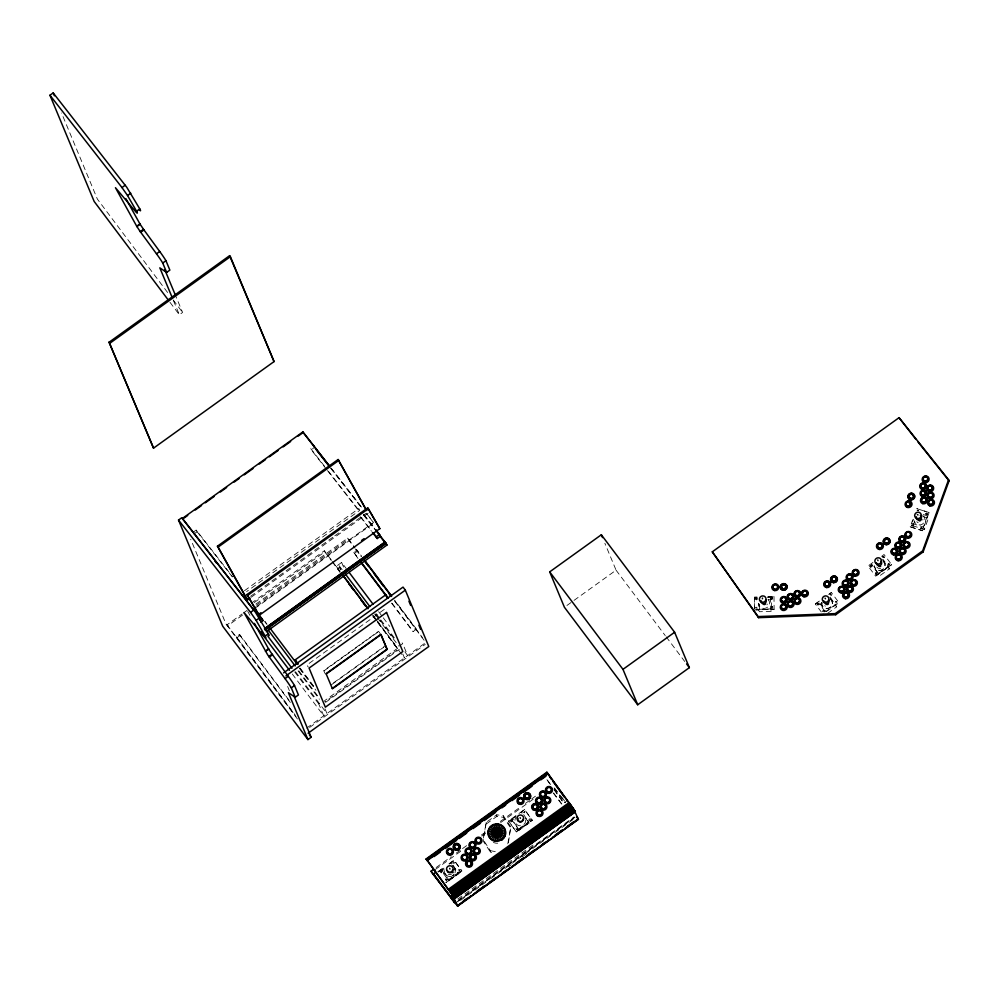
<?xml version="1.0" encoding="UTF-8"?>
<svg xmlns="http://www.w3.org/2000/svg" width="999" height="999" viewBox="0 0 999 999"><rect width="100%" height="100%" fill="white"/><g stroke="black" fill="none" stroke-linecap="round" stroke-linejoin="round"><path stroke-width="0.75" stroke-dasharray="5 3.75" d="M755.719 599.25L755.694 598.488M755.731 608.241L756.006 607.217M771.515 597.564L771.328 598.901L771.216 598.151M771.29 607.692L771.303 607.03M757.18 598.763L757.167 599.2M756.718 608.94L757.242 607.867M772.577 599.038L772.439 597.652L771.29 598.051M771.315 607.38L772.664 606.905M445.492 879.157L445.604 879.882M458.216 870.117L459.153 869.642M510.689 820.466L510.964 822.052L512.087 821.415M515.984 828.421L516.733 829.719M507.792 843.868L510.789 826.822L503.384 815.796L496.753 814.784L486.238 822.327L483.066 839.535L490.359 850.661L490.509 852.222L494.355 852.971M508.454 842.594L510.789 826.822M818.805 604.545L817.781 605.044L817.194 603.821M822.664 611.4L822.926 610.701M835.364 602.397L835.476 601.76M882.529 556.942L883.278 556.218L884.165 556.967M888.024 563.936L888.161 564.697M888.036 564.285L889.01 563.573M486.238 822.327L483.229 841.096L490.509 852.222M911.887 525.949L911.637 525.149M441.595 872.152L441.108 872.851M454.27 863.323L454.195 862.636M459.877 870.691L459.727 871.091M517.607 829.27L517.544 828.583M524.75 812.587L524.675 811.9M530.369 819.954L530.219 820.354M913.473 525.599L913.173 526.148M922.352 528.371L920.953 528.808M927.309 514.572L926.71 513.111M818.855 604.657L818.343 603.433M830.619 594.205L831.58 595.154L830.631 595.904M871.565 566.458L871.253 567.007M875.474 572.964L876.91 573.276L876.036 574.225M889.36 564.997C891.008 564.035 887.387 565.446 888.798 565.234M757.117 599.088L756.393 599.762M929.095 512.524L916.77 508.666L929.095 512.524L922.539 530.719L910.214 526.873L912.699 519.805M923.163 514.547L927.409 515.884L928.421 518.294L924.362 529.395L913.011 525.849L912.012 523.439L913.536 519.268M913.011 525.849L915.047 520.292M924.362 529.395L923.363 526.985L927.409 515.884M755.731 598.601L756.668 598.114M755.793 607.704L756.493 607.18M440.035 871.365L441.108 872.801M445.504 879.22L446.203 878.645L447.065 879.382M510.427 820.903L511.575 820.529M817.244 603.933L818.393 603.546M822.701 611.176L823.85 610.789M869.917 565.946L871.053 565.559M882.616 556.843L883.553 556.368M447.028 880.194L447.053 879.32M913.386 525.699L912.312 526.086M927.509 514.123L926.635 514.585M911.687 525.262L913.049 524.95M925.873 513.374L926.061 514.497M925.811 513.698L926.535 513.199M921.915 527.709L920.616 527.709L920.803 528.821M824.163 611.975L823.963 610.826M836.975 602.684L836.088 603.146M884.177 557.454L882.829 557.517M884.115 557.754L884.115 556.843M876.91 573.763L876.248 574.238M771.465 606.942L772.289 606.655M440.047 871.428L441.083 871.265M530.344 819.742L529.408 818.818L528.796 820.042M817.357 603.733L818.181 603.458M459.727 871.028L458.753 871.203M517.507 829.407L516.72 829.669M818.705 604.732L817.569 604.795M871.365 566.733L870.591 567.007M917.045 510.739L918.481 510.726M911.8 525.062L912.836 524.9M169.992 302.31L179.358 314.76L182.592 312.437L176.074 296.803M192.957 532.355L196.191 530.032L232.38 576.423M193.893 534.078L197.115 531.755L196.191 530.032M326.473 469.318L311.238 449.787L313.386 448.239M244.443 590.721L358.853 508.553L359.79 510.289L246.653 591.558M250.562 596.316L333.541 536.713M334.79 535.814L366.221 513.236L373.838 523.026L257.105 606.868M251.261 597.202L368.181 513.224M251.286 603.246L324.35 550.774L331.768 560.639M254.258 602.547L324.8 551.873L324.35 550.774M242.532 615.097L227.447 625.923L226.998 624.825L242.083 613.985M243.331 613.086L247.103 610.377M255.906 604.058L347.677 538.136L355.144 548.064M256.368 605.157L348.139 539.248L347.677 538.136M256.793 606.293L373.526 522.452L365.884 512.662M239.56 634.427L240.01 635.526L236.788 637.849L236.326 636.738L239.56 634.427L290.871 702.672M357.979 558.441L353.783 552.372L357.018 550.062L361.675 556.268M340.085 572.514L336.263 566.308L341.646 562.449L346.278 568.606M354.245 553.483L357.48 551.161L357.018 550.062M337.312 568.818L339.46 567.27L342.245 570.966M384.265 609.415L306.793 665.059L308.316 667.095M323.963 670.878L378.721 631.555M333.691 682.779L384.702 646.128M331.381 684.802L383.641 647.265M415.784 628.234L416.246 629.333L413.024 631.655L412.562 630.544L415.784 628.234L395.267 600.936M292.27 674L323.738 715.846L318.781 703.958L320.941 702.409M399.488 645.991L402.722 643.681L400.874 641.208M325.562 702.359L399.288 649.4M306.618 728.146L424.787 643.269M309.59 727.447L425.249 644.38M566.945 605.469L616.071 570.179L604.87 543.281M486.401 823.888L496.915 816.345L503.546 817.357L510.951 828.383M436.138 867.544L451.223 856.705M456.256 853.096L461.288 849.475M462.537 848.576L467.569 844.967M481.393 835.039L485.164 832.329M500.262 821.49L520.367 807.042M525.399 803.433L530.432 799.812M531.68 798.913L535.452 796.203M435.314 869.505L462.974 849.649M481.83 836.101L485.601 833.391M500.686 822.552L533.379 799.075M438.062 871.702L444.218 867.282M449.15 863.735L454.07 860.201L461.8 870.816L445.829 882.629L461.838 871.128L445.791 882.254M438.074 871.765L444.23 867.332M449.15 863.798L454.083 860.264L461.838 871.128M438.099 872.077L444.255 867.656M449.188 864.11L454.108 860.576M516.308 831.892L508.553 820.966L524.562 809.465L532.317 820.404L516.308 831.892L508.591 821.34L515.971 816.033M520.904 812.499L524.562 809.465L532.317 820.404M453.159 865.271L458.616 873.775L448.788 880.843L441.683 871.116L441.558 869.892L444.006 868.131M515.721 816.52L511.875 819.255L519.268 830.107L529.108 823.051L523.651 814.535M441.683 871.116L444.13 869.355M519.268 830.107L512.162 820.391L515.846 817.744M815.346 603.983L820.266 600.449L815.346 603.983L821.278 611.937M828.895 594.255L831.355 592.482L838.973 602.672L822.914 614.06M872.939 562.449L868.006 565.996L875.624 576.148L891.632 564.647L875.624 576.148M881.605 556.381L884.015 554.495L891.632 564.647M828.933 594.368L831.405 592.607M830.444 597.477L836.675 606.843L826.847 613.898L819.879 604.632L822.327 602.859M518.981 828.97L528.808 821.915L526.148 818.268M448.788 880.843L448.663 879.607L458.491 872.552M519.143 828.883L528.983 821.827M516.283 831.58L532.28 820.029M888.323 566.408L889.372 568.881L879.545 575.936L878.496 573.463L888.323 566.408L883.104 559.477M835.676 604.432L825.848 611.488L818.868 602.222L819.879 604.632M554.195 789.922L563.848 803.121L567.082 800.798M457.829 898.975L534.527 843.893M458.304 900.074L573.963 816.995M457.979 901.061L574.887 817.082M456.293 902.497L575.724 816.72M460.539 900.361L489.448 879.595M490.709 878.683L517.107 859.727M518.369 858.815L553.558 833.541M554.82 832.629L576.198 817.282M508.741 866.558L511.251 864.747M522.564 856.618L527.597 853.009M830.181 594.355L831.093 594.455M875.636 572.802L876.672 572.927M835.688 601.71L836.35 601.598M524.487 812.861L523.114 812.199M530.057 820.454L529.233 820.479M771.553 599.1L772.364 599.063M772.427 608.166L771.453 608.066M771.727 597.452L772.664 597.877M446.453 880.419L447.14 879.52M453.121 862.062L454.195 862.699M754.432 608.466L754.37 597.227L757.392 597.115M767.969 596.728L774.05 596.615L768.006 596.84M754.37 597.227L757.442 597.227M767.357 597.365L770.366 597.252L771.378 599.662L771.428 611.313L759.377 611.75L758.378 609.34L758.353 603.521M768.368 599.775L771.378 599.662M758.378 609.34L770.429 608.903L771.428 611.313M754.432 609.877L774.113 609.265L755.993 609.939M926.897 514.722L926.21 514.473M756.443 599.875L755.669 599.138M772.065 608.428L771.34 607.892M756.393 597.964L757.142 598.551M888.735 563.424L889.697 564.373M870.579 565.309L871.215 565.709M836.076 601.448L836.725 601.848M926.485 513.074L927.359 513.486M921.228 527.41L922.327 528.159M921.428 529.045L920.591 528.558M490.359 850.661L495.479 851.66M917.831 510.352L918.568 510.764M922.739 516.52L928.421 518.294M912.012 523.439L923.363 526.985M910.164 526.748L922.539 530.719M870.641 567.12L869.954 566.458M876.086 574.338L875.299 573.476L875.886 574.263M453.384 863.773L452.634 862.924M446.241 880.456L445.492 879.62M823.601 610.576L824.25 611.301M524.063 811.263L524.687 811.962M516.92 827.946L517.544 828.646M459.14 869.58L459.852 870.479M870.441 567.045L869.829 566.046M772.452 606.63L772.801 607.317M836.513 601.573L836.825 602.035M441.496 871.727L441.57 871.927M331.531 468.631L362.063 507.779M330.681 467.719L362.375 508.354M330.657 468.219L362.088 508.503M364.323 515.034L374.775 528.396M363.374 514.348L374.762 528.921M363.536 515.084L374.775 529.47M324.6 466.371L310.314 448.064L311.238 449.787M328.409 471.253L360.789 512.762M327.435 470.541L358.853 510.814M361.101 517.357L371.541 530.719M360.152 516.658L371.541 531.243M197.115 531.755L232.355 576.923M882.417 559.64L889.372 568.881M878.496 573.463L871.54 564.223L879.545 575.936M829.707 597.564L836.675 606.843M616.071 570.179L665.234 635.576M666.171 636.813L684.715 661.488M561.45 796.815L565.983 802.846M554.557 788.136L565.571 802.784M554.07 787.974L565.109 802.647M553.696 793.106L561.85 803.958M553.246 793.006L562.312 805.057M167.607 292.52L97.378 199.113L61.538 113.012M173.227 299.987L182.592 312.437M356.081 549.3L361.201 556.131M394.33 600.174L422.315 637.399M348.139 539.248L354.67 547.927M355.607 549.163L361.201 556.618M394.78 601.286L425.574 642.232M353.783 552.372L358.454 558.578M392.033 603.246L412.562 630.544M391.558 603.121L413.024 631.655M378.658 611.675L382.367 616.595M383.291 617.832L389.76 626.448M376.211 613.723L379.907 618.643M380.831 619.88L394.717 638.336M404.895 651.872L407.667 655.569L402.722 643.681M342.12 569.692L338.424 564.772L340.622 570.054M375.437 613.998L379.133 618.918M380.057 620.154L395.791 641.071M374.625 614.048L376.473 616.508M377.397 617.732L398.688 646.041M336.263 566.308L339.972 571.241M373.276 615.546L376.985 620.466M377.909 621.69L398.376 650.049M332.692 561.875L340.11 571.74M373.514 616.158L375.362 618.631M376.298 619.867L397.627 648.239L324.563 700.724L325.025 701.822L398.089 649.35L375.824 619.73M324.8 551.873L331.293 560.514M332.23 561.75L339.648 571.615M373.039 616.033L374.9 618.506M372.477 615.584L404.445 657.879L402.784 653.92M380.244 633.578L378.534 631.306L323.788 670.629L324.9 673.326M264.947 621.328L267.045 624.225M300.112 668.094L314.91 687.787M264.723 621.628L266.583 624.1M299.975 668.518L314.822 688.249M299.3 668.144L315.959 690.297M298.876 670.878L319.243 697.951M298.077 670.916L319.355 699.225M295.504 671.69L326.96 713.536L324.762 708.241M294.73 671.965L318.781 703.958M240.01 635.526L291.321 703.771M236.326 636.738L295.105 714.909M226.998 624.825L296.029 716.645M297.427 718.993L225.961 623.938L190.709 539.273M550.624 784.565L546.241 778.571L549.812 783.928M554.133 789.36L563.848 803.121M525.549 818.193L529.108 823.051M452.397 865.271L458.616 873.775M441.558 869.892L448.663 879.607M247.727 611.376L249.962 615.384M871.165 565.596L871.54 566.258M818.506 603.583L818.83 604.133M511.725 820.629L512.062 821.253M817.157 604.045L817.457 604.62M926.435 514.51L925.798 514.135M341.646 562.449L343.843 567.732M173.439 300.549L179.358 314.76M287.637 686.463L289.385 690.696M521.865 812.1L521.99 813.323M512.037 819.168L512.162 820.391M503.384 815.796L503.546 817.357M496.753 814.784L496.915 816.345M451.386 862.836L451.511 864.06M774 596.503L774.113 609.265M770.366 597.252L770.429 608.903M759.34 604.47L759.377 611.75M754.42 597.34L754.47 608.578M767.319 604.07A3.372 3.222 -22.6 0 1 766.932 604.832M768.006 599.45A5.42 5.17 -22.6 0 1 766.245 607.991A5.42 5.17 -22.6 0 1 758.803 603.408M922.876 519.218A3.372 3.222 -22.6 0 1 922.851 520.067M918.193 522.702A3.372 3.222 -22.6 0 1 916.845 521.69M922.676 515.447A5.42 5.17 -22.6 0 1 922.477 524.1A5.42 5.17 -22.6 0 1 914.285 520.879M825.424 606.156A3.372 3.222 -22.6 0 1 824.724 605.681M830.544 599.275A5.42 5.17 -22.6 0 1 828.92 608.204A5.42 5.17 -22.6 0 1 821.777 602.647M830.494 599.163A5.42 5.17 -22.6 0 1 828.87 608.091A5.42 5.17 -22.6 0 1 821.727 602.534M880.631 568.319A3.372 3.209 -23 0 1 876.835 567.032M883.203 561.276A5.42 5.157 -23 0 1 882.217 569.892A5.42 5.157 -23 0 1 874.387 566.008M883.153 561.163A5.42 5.157 -23 0 1 882.167 569.78A5.42 5.157 -23 0 1 874.337 565.884M497.727 843.181A8.504 8.417 -5.8 0 1 493.406 842.407M525.711 819.954A5.42 5.37 -5.8 0 1 518.731 825.624A5.42 5.37 -5.8 0 1 516.133 817.082M451.61 874.05A3.372 3.334 -5.8 0 1 448.239 874.162M454.245 868.156A5.42 5.37 -5.8 0 1 454.77 873.488A5.42 5.37 -5.8 0 0 454.245 868.094M454.021 874.674A5.42 5.37 -5.8 0 1 444.493 870.404A5.42 5.37 -5.8 0 0 454.008 874.625"/><path stroke-width="1.5" d="M488.349 833.378C487.1 822.614 504.77 821.153 505.294 831.967C506.555 842.731 488.873 844.192 488.349 833.378A13.586 1.923 -4.7 0 1 505.294 831.967M495.304 840.958L498.351 824.387M917.357 514.647L918.019 514.947M925.798 486.988L925.948 486.313M926.523 501.261L926.685 500.574M932.804 489.173L932.954 488.486M933.59 503.508L933.74 502.822M762.349 598.801L762.537 598.101M712.287 551.835L758.104 616.583L835.264 613.611L922.651 550.849L948.588 479.757L899.05 417.682L712.287 551.835L758.566 617.682L835.726 614.722L923.101 551.96L949.05 480.869L948.588 479.757M457.692 906.081L452.51 895.104L427.385 860.539L548.076 773.863L573.701 809.19L578.384 819.392L457.692 906.081L431.543 872.214L431.118 871.153L433.628 869.342M520.092 817.681L520.442 818.318M825.099 598.151L825.436 598.776M168.119 299.812L94.156 201.436L49.95 95.242L53.184 92.919L126.723 187.225L139.798 208.916A13.462 0.962 54.3 0 1 139.398 209.927M49.95 95.242L121.965 187.55L125.2 185.227M125.837 198.564L140.11 224.238L136.913 226.611L115.447 187.7L136.164 212.25A13.462 0.962 54.3 0 0 136.576 211.239L127.547 195.529L130.782 193.219M136.576 211.239L139.798 208.916M139.922 223.913L136.701 226.236L139.885 231.106L140.722 232.268L143.956 229.945L159.715 251.486A11.588 0.824 54.3 0 1 165.959 260.714L169.867 270.117L166.646 272.427L159.828 267.844L172.253 297.702M143.469 229.295L140.247 231.606L156.493 253.808A11.588 0.824 54.3 0 1 162.725 263.024L166.646 272.427M156.493 253.808L159.715 251.486M162.725 263.024L165.959 260.714M109.091 342.232L229.62 255.669L230.382 256.681L274.051 361.588L153.534 448.151L109.091 342.232L153.534 448.151M109.865 343.244L230.382 256.681M294.006 696.041L311.164 737.262L307.929 739.585L222.727 626.261L178.521 520.054L181.756 517.744L255.294 612.05L268.381 633.741A13.462 0.962 54.3 0 1 268.294 635.077M182.705 519.043L182.392 518.469L302.884 431.918L329.62 466.183M183.966 518.144L187.725 515.434M195.255 510.027L201.536 505.519M205.294 502.822L214.086 496.503M220.354 491.995L226.636 487.487M234.166 482.08L239.186 478.471M244.206 474.862L252.997 468.556M259.265 464.048L265.547 459.54M269.305 456.843L278.097 450.524M283.117 446.915L290.647 441.508M298.177 436.101L303.197 432.492L302.884 431.918M250.012 598.114L247.49 599.912L246.79 599.025L217.432 546.203L338.112 459.515L366.683 510.514M247.49 599.912L218.132 547.09L338.823 460.402M247.003 594.567L367.694 507.879L368.369 508.728L379.832 528.671L259.141 615.359L247.003 594.567L259.141 615.359M247.677 595.416L368.369 508.728M255.844 607.767L253.334 609.577L255.532 607.205M178.521 520.054L250.549 612.375L253.771 610.052M258.466 614.51L260.976 612.699M361.551 540.471L364.061 538.661M307.929 739.585L288.399 692.669L295.217 697.252L298.439 694.929L294.53 685.526A11.588 0.824 54.3 0 0 288.286 676.311L272.527 654.77L269.305 657.092L267.645 654.77L244.018 612.524L264.747 637.075A13.462 0.962 54.3 0 0 265.147 636.051L256.119 620.354L259.353 618.031M259.902 620.379L262.063 618.843L254.458 609.115M379.52 534.477L380.469 536.213L377.235 538.536L376.286 536.788L379.52 534.477L375.724 529.607M260.851 622.127L262.999 620.579L262.063 618.843M384.99 542.007L264.385 628.833L385.065 542.157L375.711 530.144M264.985 629.557L386.014 543.306L386.95 545.054L266.271 631.73M265.06 629.707L385.664 542.882M265.322 629.994L386.014 543.306M265.147 636.051L268.381 633.741M268.506 648.738L265.447 651.385L268.706 649.113L254.408 623.388M272.527 654.77L272.103 654.195L268.818 656.43L285.065 678.633A11.588 0.824 54.3 0 1 291.296 687.849L295.217 697.252M295.142 659.902L297.902 664.048L295.142 659.902L385.664 594.88L387.949 597.926M283.604 672.876L403.034 587.1L405.332 590.147L428.796 646.515L308.104 733.204M285.901 675.923L405.332 590.147M285.065 678.633L288.286 676.311M291.296 687.849L294.53 685.526M326.261 673.925L381.006 634.602L387.175 649.425L332.43 688.748L326.074 673.676L380.819 634.353L387 649.175L332.242 688.498M549.687 571.878L601.336 534.777L674.625 632.255L689.36 667.657L637.712 704.757L564.423 607.28L549.687 571.878L622.976 669.355L637.712 704.757M622.976 669.355L674.625 632.255M546.865 772.215L569.567 803.72L569.093 802.584L448.401 889.272L448.876 890.396L426.173 858.89L546.865 772.215L548.401 774.45L548.076 773.863M426.236 859.452L547.202 772.664M427.385 860.539L427.709 861.138L426.998 860.226L547.689 773.538M434.003 856.618L440.284 852.097M445.317 848.488L456.63 840.359M459.14 838.561L466.683 833.141M472.977 828.621L480.519 823.213M484.29 820.504L495.604 812.374M501.885 807.854L505.656 805.144M511.938 800.636L519.492 795.216M523.264 792.507L532.055 786.188M540.859 779.869L545.891 776.248M433.978 874.962L433.516 873.863L435.676 872.314M449.026 890.109L569.705 803.433M449.637 890.958L570.317 804.282M450.237 891.82L570.928 805.132M450.836 892.656L571.528 805.981M451.411 893.493L572.102 806.817M451.973 894.317L572.664 807.629M452.51 895.104L573.189 808.428M453.346 896.315L451.198 897.864L450.736 896.752L452.884 895.216M453.009 895.878L573.701 809.19M453.484 896.602L574.163 809.914M453.908 897.277L574.6 810.601M454.308 897.914L574.987 811.225M448.414 889.272L454.645 898.501L575.337 811.812L573.076 808.803M454.645 898.501L575.337 811.812L569.093 802.597M463.274 901.086L467.045 898.376M477.097 891.158L484.64 885.738M489.672 882.129L495.966 877.609M502.247 873.101L506.018 870.391M516.071 863.161L523.613 857.741M528.646 854.133L534.927 849.612M542.469 844.205L544.992 842.394M555.044 835.176L562.587 829.757M567.619 826.136L573.901 821.628M458.504 904.932L471.066 895.903M473.588 894.093L510.039 867.906M512.562 866.108L523.876 857.979M526.386 856.168L549.013 839.922M552.784 837.212L562.849 829.982M565.359 828.183L576.673 820.054M457.442 905.993L578.409 819.18L576.698 816.907M877.746 559.977L878.009 560.639M449.687 868.368L449.95 869.055M797.414 596.565L798.126 596.44M804.869 596.216L805.581 596.091M790.571 599.562L791.283 599.437M783.765 602.534L784.477 602.422M916.021 439.485L899.05 417.682M917.969 441.92L949.05 480.869M379.832 528.671L367.694 507.879M217.432 546.203L218.132 547.09M121.965 187.55L127.547 195.529M250.549 612.375L256.119 620.354M303.197 432.492L329.732 466.496M316.371 449.912L328.758 465.771M385.065 542.157L385.751 543.019M378.521 534.265L386.95 545.054M373.439 533.141L376.286 536.788M372.49 532.455L377.235 538.536M254.458 609.64L256.356 612.075M259.203 615.721L262.999 620.579M182.392 518.469L253.022 609.003M214.847 560.926L216.746 563.374M686.575 663.948L689.36 667.657M274.051 361.588L229.62 255.669M576.898 817.182L578.409 819.18M364.473 559.989L391.533 595.966M364.935 561.088L391.521 596.453M364.935 561.575L368.668 566.545M374.263 573.988L383.591 586.388M389.185 593.843L391.059 596.316M361.251 562.3L388.299 598.289M361.713 563.411L385.964 595.666M387.649 598.026L385.664 594.88M349.051 572.29L373.114 604.295M344.892 573.389L369.88 606.605M342.744 574.924L367.732 608.154M342.894 575.449L367.944 608.753M348.926 583.953L353.559 590.122M360.989 599.999L365.622 606.168M269.83 627.921L297.327 664.41M268.344 630.257L295.18 665.946M267.894 636.276L291.958 668.269M289.498 670.317L262.662 634.627L261.563 631.98M433.516 873.863L450.736 896.752M457.717 905.856L453.446 900.186L454.533 902.784L431.118 871.153M309.29 734.777L311.164 737.262M143.956 229.945L140.11 224.238M551.286 779.208L549.462 776.248M553.034 781.605L564.447 797.202M426.173 858.89L426.998 860.226M272.103 654.195L268.681 649.063M338.112 459.515L365.971 509.627M313.536 445.754L314.473 447.465M922.651 550.849L923.101 551.96M835.264 613.611L835.726 614.722M758.104 616.583L758.566 617.682M601.336 534.777L602.522 537.612M408.903 601.186L410.664 605.419M418.881 625.149L420.641 629.382M452.397 895.491L455.457 902.871M164.835 269.792L175.487 295.379M53.184 92.919L54.371 95.792M493.968 824.749L499.687 840.596M497.514 841.058L496.141 824.287M765.559 603.821A1.411 1.349 -22.6 0 1 763.348 604.17M765.846 599.924A2.61 2.485 -22.6 0 1 763.96 603.721A2.61 2.485 -22.6 0 1 761.101 600.699M803.071 591.733A2.373 2.26 -22.6 0 1 806.955 592.419A2.373 2.26 -22.6 0 1 804.545 595.554A2.373 2.26 -22.6 0 1 802.697 592.22M909.44 503.621A2.373 2.26 -22.6 0 1 910.589 503.971M909.477 503.234A2.772 2.647 -22.6 0 1 911.35 504.095M930.693 493.007A2.373 2.26 -22.6 0 1 932.641 496.153A2.373 2.26 -22.6 0 1 928.845 496.953A2.373 2.26 -22.6 0 1 929.495 493.256M921.066 519.592A1.411 1.349 -22.6 0 1 919.205 520.816M920.341 515.459A2.61 2.485 -22.6 0 1 921.128 518.718A2.61 2.485 -22.6 0 1 917.794 519.867A2.61 2.485 -22.6 0 1 916.445 516.795M922.089 483.891A2.373 2.26 -22.6 0 1 925.449 485.826A2.373 2.26 -22.6 0 1 922.114 488.012A2.373 2.26 -22.6 0 1 921.565 484.228M924.799 491.146A2.373 2.26 -22.6 0 1 924.649 494.992A2.373 2.26 -22.6 0 1 921.115 493.356A2.373 2.26 -22.6 0 1 924.25 490.896M924.462 492.732A2.373 2.26 -22.6 0 1 925.611 493.081M924.487 492.332A2.772 2.647 -22.6 0 1 926.36 493.206M826.248 581.843A2.373 2.26 -22.6 0 1 829.407 584.065A2.373 2.26 -22.6 0 1 825.898 585.963A2.373 2.26 -22.6 0 1 825.698 582.142M849.038 586.825A2.373 2.26 -22.6 0 1 852.209 589.035A2.373 2.26 -22.6 0 1 848.7 590.933A2.373 2.26 -22.6 0 1 848.501 587.112M854.157 570.729A2.373 2.26 -22.6 0 1 857.829 572.052A2.373 2.26 -22.6 0 1 854.919 574.75A2.373 2.26 -22.6 0 1 853.708 571.141M846.902 593.031A2.373 2.26 -22.6 0 1 847.452 596.815A2.373 2.26 -22.6 0 1 843.656 595.816A2.373 2.26 -22.6 0 1 846.315 592.882M828.508 603.721A1.411 1.349 -22.6 0 1 826.086 604.02M828.583 599.725A2.61 2.485 -22.6 0 1 827.047 603.658A2.61 2.485 -22.6 0 1 823.925 600.911M845.316 580.906A2.373 2.26 -22.6 0 1 847.751 583.853A2.373 2.26 -22.6 0 1 843.893 584.827A2.373 2.26 -22.6 0 1 844.717 581.056M880.693 566.271A1.411 1.336 -23 0 1 878.995 566.258M880.743 561.213A2.61 2.473 -23 0 1 879.994 565.496A2.61 2.473 -23 0 1 876.548 562.849M899.587 555.057A2.373 2.26 -22.6 0 1 900.736 558.041A2.373 2.26 -22.6 0 1 897.614 559.265A2.373 2.26 -22.6 0 1 896.465 556.281M896.79 555.769A2.373 2.26 -22.6 0 1 897.776 555.057M898.376 554.907A2.373 2.26 -22.6 0 1 899 554.907M898.001 542.932A2.373 2.26 -22.6 0 1 900.436 545.879A2.373 2.26 -22.6 0 1 896.565 546.865A2.373 2.26 -22.6 0 1 897.402 543.081M491.995 825.761A13.586 0.937 55.5 0 1 501.66 839.585M493.181 840.284A13.586 0.999 -65 0 1 500.462 825.062M491.321 839.098A13.586 1.386 -50 0 1 502.335 826.248M489.835 837.474A13.586 1.686 -35 0 1 503.821 827.871M488.823 835.514A13.586 1.873 -19.8 0 1 504.832 829.832M488.461 831.18A13.586 1.848 10.4 0 1 505.182 834.165M489.148 829.083A13.586 1.648 25.5 0 1 504.507 836.263M490.347 827.234A13.586 1.336 40.6 0 1 503.309 838.111M534.265 804.632A2.373 2.348 -3.8 0 1 537.474 806.992A2.373 2.348 -3.8 0 1 533.966 808.878A2.373 2.348 -3.8 0 1 533.728 804.919M523.039 819.13A2.61 2.572 -5.8 0 1 520.042 821.952A2.61 2.572 -5.8 0 1 518.069 818.356M453.109 871.977A3.372 3.334 -5.8 0 1 452.797 872.789M452.559 869.867A2.61 2.572 -5.8 0 1 450.237 872.701A2.61 2.572 -5.8 0 1 447.377 870.404M386.551 612.462L309.078 668.106L325.349 707.192L402.822 651.548L386.551 612.462M501.885 839.922L495.229 841.345A8.904 8.816 -5.8 0 1 488.773 828.908A8.904 8.816 -5.8 0 1 502.597 825.936A8.904 8.816 -5.8 0 1 501.885 839.922M761.862 602.235A3.334 3.184 -22.6 0 0 765.908 598.151A3.334 3.184 -22.6 0 0 760.351 596.927A3.334 3.184 -22.6 0 0 761.862 602.235M774.625 589.235A2.373 2.26 -22.6 0 0 777.484 586.338A2.373 2.26 -22.6 0 0 773.551 585.464A2.373 2.26 -22.6 0 0 774.625 589.235M774.525 589.61A2.772 2.647 -22.6 0 0 777.871 586.226A2.772 2.647 -22.6 0 0 773.263 585.202A2.772 2.647 -22.6 0 0 774.525 589.61M774.45 590.546A3.496 3.334 -22.6 0 0 778.683 586.288A3.496 3.334 -22.6 0 0 772.864 585.002A3.496 3.334 -22.6 0 0 774.45 590.546M783.041 601.823A2.373 2.26 -22.6 0 0 785.901 598.938A2.373 2.26 -22.6 0 0 781.967 598.064A2.373 2.26 -22.6 0 0 783.041 601.823M782.941 601.598A2.373 2.26 -22.6 0 0 785.813 598.713A2.373 2.26 -22.6 0 0 781.867 597.839A2.373 2.26 -22.6 0 0 782.941 601.598M782.941 602.197A2.772 2.647 -22.6 0 0 786.288 598.813A2.772 2.647 -22.6 0 0 781.68 597.789A2.772 2.647 -22.6 0 0 782.941 602.197M782.866 603.146A3.496 3.334 -22.6 0 0 787.1 598.876A3.496 3.334 -22.6 0 0 781.28 597.589A3.496 3.334 -22.6 0 0 782.866 603.146M804.058 595.279A2.373 2.26 -22.6 0 0 806.917 592.395A2.373 2.26 -22.6 0 0 802.984 591.508A2.373 2.26 -22.6 0 0 804.058 595.279M804.045 595.879A2.772 2.647 -22.6 0 0 807.404 592.494A2.772 2.647 -22.6 0 0 802.784 591.47A2.772 2.647 -22.6 0 0 804.045 595.879M803.97 596.815A3.496 3.334 -22.6 0 0 808.203 592.557A3.496 3.334 -22.6 0 0 802.384 591.271A3.496 3.334 -22.6 0 0 803.97 596.815M783.041 609.09A2.373 2.26 -22.6 0 0 785.901 606.193A2.373 2.26 -22.6 0 0 781.967 605.319A2.373 2.26 -22.6 0 0 783.041 609.09M782.941 608.866A2.373 2.26 -22.6 0 0 785.813 605.981A2.373 2.26 -22.6 0 0 781.867 605.107A2.373 2.26 -22.6 0 0 782.941 608.866M782.929 609.465A2.772 2.647 -22.6 0 0 786.288 606.081A2.772 2.647 -22.6 0 0 781.68 605.057A2.772 2.647 -22.6 0 0 782.929 609.465M782.866 610.414A3.496 3.334 -22.6 0 0 787.087 606.143A3.496 3.334 -22.6 0 0 781.28 604.857A3.496 3.334 -22.6 0 0 782.866 610.414M783.029 589.023A2.373 2.26 -22.6 0 0 785.901 586.138A2.373 2.26 -22.6 0 0 781.942 585.214A2.373 2.26 -22.6 0 0 783.016 588.973A2.373 2.26 -22.6 0 0 785.876 586.088A2.373 2.26 -22.6 0 0 781.955 585.264A2.373 2.26 -22.6 0 0 783.029 589.023M782.929 589.747A2.997 2.86 -22.6 0 0 786.563 586.088A2.997 2.86 -22.6 0 0 781.58 584.989A2.997 2.86 -22.6 0 0 782.929 589.747M783.079 588.873A2.21 2.11 -22.6 0 0 785.751 586.176A2.21 2.11 -22.6 0 0 782.08 585.364A2.21 2.11 -22.6 0 0 783.079 588.873M782.866 589.997A3.259 3.109 -22.6 0 0 786.812 586.013A3.259 3.109 -22.6 0 0 781.393 584.815A3.259 3.109 -22.6 0 0 782.866 589.997M782.804 590.209A3.496 3.334 -22.6 0 0 787.037 585.951A3.496 3.334 -22.6 0 0 781.23 584.665A3.496 3.334 -22.6 0 0 782.804 590.209M796.69 595.854A2.373 2.26 -22.6 0 0 799.562 592.956A2.373 2.26 -22.6 0 0 795.616 592.082A2.373 2.26 -22.6 0 0 796.69 595.854M796.603 595.629A2.373 2.26 -22.6 0 0 799.475 592.744A2.373 2.26 -22.6 0 0 795.529 591.87A2.373 2.26 -22.6 0 0 796.603 595.629M796.59 596.228A2.772 2.647 -22.6 0 0 799.949 592.844A2.772 2.647 -22.6 0 0 795.341 591.82A2.772 2.647 -22.6 0 0 796.59 596.228M796.515 597.177A3.496 3.334 -22.6 0 0 800.748 592.907A3.496 3.334 -22.6 0 0 794.942 591.62A3.496 3.334 -22.6 0 0 796.515 597.177M789.872 606.081A2.373 2.26 -22.6 0 0 792.744 603.184A2.373 2.26 -22.6 0 0 788.798 602.31A2.373 2.26 -22.6 0 0 789.872 606.081M789.784 605.856A2.373 2.26 -22.6 0 0 792.644 602.971A2.373 2.26 -22.6 0 0 788.711 602.097A2.373 2.26 -22.6 0 0 789.784 605.856M789.772 606.455A2.772 2.647 -22.6 0 0 793.131 603.071A2.772 2.647 -22.6 0 0 788.511 602.047A2.772 2.647 -22.6 0 0 789.772 606.455M789.697 607.404A3.496 3.334 -22.6 0 0 793.93 603.134A3.496 3.334 -22.6 0 0 788.124 601.848A3.496 3.334 -22.6 0 0 789.697 607.404M789.859 598.851A2.373 2.26 -22.6 0 0 792.719 595.953A2.373 2.26 -22.6 0 0 788.785 595.079A2.373 2.26 -22.6 0 0 789.859 598.851M789.759 598.626A2.373 2.26 -22.6 0 0 792.632 595.729A2.373 2.26 -22.6 0 0 788.686 594.855A2.373 2.26 -22.6 0 0 789.759 598.626M789.747 599.225A2.772 2.647 -22.6 0 0 793.106 595.841A2.772 2.647 -22.6 0 0 788.498 594.817A2.772 2.647 -22.6 0 0 789.747 599.225M789.685 600.162A3.496 3.334 -22.6 0 0 793.905 595.904A3.496 3.334 -22.6 0 0 788.099 594.617A3.496 3.334 -22.6 0 0 789.685 600.162M796.727 603.034A2.373 2.26 -22.6 0 0 799.6 600.149A2.373 2.26 -22.6 0 0 795.666 599.263A2.373 2.26 -22.6 0 0 796.727 603.034M796.64 602.809A2.373 2.26 -22.6 0 0 799.512 599.924A2.373 2.26 -22.6 0 0 795.566 599.05A2.373 2.26 -22.6 0 0 796.64 602.809M796.628 603.408A2.772 2.647 -22.6 0 0 799.987 600.024A2.772 2.647 -22.6 0 0 795.379 599A2.772 2.647 -22.6 0 0 796.628 603.408M796.565 604.358A3.496 3.334 -22.6 0 0 800.786 600.087A3.496 3.334 -22.6 0 0 794.979 598.801A3.496 3.334 -22.6 0 0 796.565 604.358M907.517 506.493A2.772 2.647 -22.6 0 0 911.15 503.384A2.772 2.647 -22.6 0 0 906.655 501.985A2.772 2.647 -22.6 0 0 907.517 506.493M907.392 507.417A3.496 3.334 -22.6 0 0 911.962 503.508A3.496 3.334 -22.6 0 0 906.305 501.735A3.496 3.334 -22.6 0 0 907.392 507.417M907.654 506.118A2.373 2.26 -22.6 0 0 910.751 503.471A2.373 2.26 -22.6 0 0 906.917 502.272A2.373 2.26 -22.6 0 0 907.654 506.118M907.554 505.894A2.373 2.26 -22.6 0 0 910.663 503.246A2.373 2.26 -22.6 0 0 906.83 502.047A2.373 2.26 -22.6 0 0 907.554 505.894M929.619 497.227A2.373 2.26 -22.6 0 0 932.729 494.567A2.373 2.26 -22.6 0 0 928.883 493.369A2.373 2.26 -22.6 0 0 929.619 497.227M929.582 497.814A2.772 2.647 -22.6 0 0 933.216 494.717A2.772 2.647 -22.6 0 0 928.72 493.306A2.772 2.647 -22.6 0 0 929.582 497.814M929.445 498.738A3.496 3.334 -22.6 0 0 934.028 494.83A3.496 3.334 -22.6 0 0 928.371 493.056A3.496 3.334 -22.6 0 0 929.445 498.738M916.87 518.469A3.334 3.184 -22.6 0 0 921.24 514.735A3.334 3.184 -22.6 0 0 915.833 513.036A3.334 3.184 -22.6 0 0 916.87 518.469M922.214 487.862A2.373 2.26 -22.6 0 0 925.311 485.214A2.373 2.26 -22.6 0 0 921.478 484.003A2.373 2.26 -22.6 0 0 922.214 487.862M922.164 488.449A2.772 2.647 -22.6 0 0 925.798 485.352A2.772 2.647 -22.6 0 0 921.315 483.941A2.772 2.647 -22.6 0 0 922.164 488.449M922.04 489.373A3.496 3.334 -22.6 0 0 926.622 485.464A3.496 3.334 -22.6 0 0 920.953 483.703A3.496 3.334 -22.6 0 0 922.04 489.373M923.026 502.347A2.373 2.26 -22.6 0 0 926.135 499.7A2.373 2.26 -22.6 0 0 922.302 498.501A2.373 2.26 -22.6 0 0 923.026 502.347M922.939 502.122A2.373 2.26 -22.6 0 0 926.048 499.475A2.373 2.26 -22.6 0 0 922.202 498.276A2.373 2.26 -22.6 0 0 922.939 502.122M922.901 502.722A2.772 2.647 -22.6 0 0 926.535 499.612A2.772 2.647 -22.6 0 0 922.04 498.214A2.772 2.647 -22.6 0 0 922.901 502.722M922.764 503.646A3.496 3.334 -22.6 0 0 927.347 499.737A3.496 3.334 -22.6 0 0 921.69 497.964A3.496 3.334 -22.6 0 0 922.764 503.646M910.464 498.489A2.373 2.26 -22.6 0 0 913.573 495.841A2.373 2.26 -22.6 0 0 909.739 494.642A2.373 2.26 -22.6 0 0 910.464 498.489M910.339 499.25A2.997 2.86 -22.6 0 0 914.26 495.904A2.997 2.86 -22.6 0 0 909.402 494.38A2.997 2.86 -22.6 0 0 910.339 499.25M910.539 498.389A2.21 2.11 -22.6 0 0 913.436 495.929A2.21 2.11 -22.6 0 0 909.852 494.805A2.21 2.11 -22.6 0 0 910.539 498.389M910.251 499.488A3.259 3.109 -22.6 0 0 914.51 495.841A3.259 3.109 -22.6 0 0 909.24 494.193A3.259 3.109 -22.6 0 0 910.251 499.488M910.164 499.712A3.496 3.334 -22.6 0 0 914.747 495.791A3.496 3.334 -22.6 0 0 909.09 494.03A3.496 3.334 -22.6 0 0 910.164 499.712M924.737 481.193A2.373 2.26 -22.6 0 0 927.834 478.546A2.373 2.26 -22.6 0 0 924 477.335A2.373 2.26 -22.6 0 0 924.737 481.193M924.637 480.969A2.373 2.26 -22.6 0 0 927.746 478.321A2.373 2.26 -22.6 0 0 923.913 477.122A2.373 2.26 -22.6 0 0 924.637 480.969M924.599 481.568A2.772 2.647 -22.6 0 0 928.233 478.459A2.772 2.647 -22.6 0 0 923.738 477.047A2.772 2.647 -22.6 0 0 924.599 481.568M924.462 482.492A3.496 3.334 -22.6 0 0 929.045 478.583A3.496 3.334 -22.6 0 0 923.388 476.81A3.496 3.334 -22.6 0 0 924.462 482.492M922.577 495.005A2.373 2.26 -22.6 0 0 925.686 492.357A2.373 2.26 -22.6 0 0 921.84 491.158A2.373 2.26 -22.6 0 0 922.577 495.005M922.539 495.604A2.772 2.647 -22.6 0 0 926.173 492.495A2.772 2.647 -22.6 0 0 921.677 491.096A2.772 2.647 -22.6 0 0 922.539 495.604M922.402 496.528A3.496 3.334 -22.6 0 0 926.985 492.619A3.496 3.334 -22.6 0 0 921.328 490.846A3.496 3.334 -22.6 0 0 922.402 496.528M930.094 504.595A2.373 2.26 -22.6 0 0 933.203 501.948A2.373 2.26 -22.6 0 0 929.37 500.749A2.373 2.26 -22.6 0 0 930.094 504.595M930.007 504.37A2.373 2.26 -22.6 0 0 933.116 501.723A2.373 2.26 -22.6 0 0 929.27 500.524A2.373 2.26 -22.6 0 0 930.007 504.37M929.969 504.97A2.772 2.647 -22.6 0 0 933.603 501.86A2.772 2.647 -22.6 0 0 929.107 500.462A2.772 2.647 -22.6 0 0 929.969 504.97M929.832 505.894A3.496 3.334 -22.6 0 0 934.415 501.985A3.496 3.334 -22.6 0 0 928.758 500.212A3.496 3.334 -22.6 0 0 929.832 505.894M929.307 490.259A2.373 2.26 -22.6 0 0 932.404 487.612A2.373 2.26 -22.6 0 0 928.571 486.413A2.373 2.26 -22.6 0 0 929.307 490.259M929.207 490.047A2.373 2.26 -22.6 0 0 932.317 487.387A2.373 2.26 -22.6 0 0 928.483 486.188A2.373 2.26 -22.6 0 0 929.207 490.047M929.17 490.634A2.772 2.647 -22.6 0 0 932.804 487.524A2.772 2.647 -22.6 0 0 928.308 486.126A2.772 2.647 -22.6 0 0 929.17 490.634M929.033 491.558A3.496 3.334 -22.6 0 0 933.615 487.649A3.496 3.334 -22.6 0 0 927.959 485.876A3.496 3.334 -22.6 0 0 929.033 491.558M826.598 587.549A3.496 3.334 -22.6 0 0 830.431 582.954A3.496 3.334 -22.6 0 0 824.5 582.167A3.496 3.334 -22.6 0 0 826.598 587.549M826.598 586.588A2.772 2.647 -22.6 0 0 829.645 582.941A2.772 2.647 -22.6 0 0 824.937 582.33A2.772 2.647 -22.6 0 0 826.598 586.588M826.573 585.988A2.373 2.26 -22.6 0 0 829.182 582.867A2.373 2.26 -22.6 0 0 825.162 582.342A2.373 2.26 -22.6 0 0 826.573 585.988M833.503 581.368A2.373 2.26 -22.6 0 0 836.101 578.246A2.373 2.26 -22.6 0 0 832.08 577.722A2.373 2.26 -22.6 0 0 833.503 581.368A2.21 2.11 -22.6 0 0 835.976 578.359A2.21 2.11 -22.6 0 0 832.229 577.872A2.21 2.11 -22.6 0 0 833.553 581.268M833.478 582.155A2.997 2.86 -22.6 0 0 836.762 578.209A2.997 2.86 -22.6 0 0 831.68 577.534A2.997 2.86 -22.6 0 0 833.478 582.155M833.428 582.405A3.259 3.109 -22.6 0 0 837 578.109A3.259 3.109 -22.6 0 0 831.48 577.385A3.259 3.109 -22.6 0 0 833.428 582.405M833.391 582.629A3.496 3.334 -22.6 0 0 837.224 578.021A3.496 3.334 -22.6 0 0 831.305 577.247A3.496 3.334 -22.6 0 0 833.391 582.629M849.375 590.958A2.373 2.26 -22.6 0 0 851.972 587.837A2.373 2.26 -22.6 0 0 847.951 587.312A2.373 2.26 -22.6 0 0 849.375 590.958M849.4 591.57A2.772 2.647 -22.6 0 0 852.447 587.912A2.772 2.647 -22.6 0 0 847.739 587.3A2.772 2.647 -22.6 0 0 849.4 591.57M849.387 592.519A3.496 3.334 -22.6 0 0 853.221 587.924A3.496 3.334 -22.6 0 0 847.302 587.137A3.496 3.334 -22.6 0 0 849.387 592.519M855.032 574.562A2.373 2.26 -22.6 0 0 857.629 571.453A2.373 2.26 -22.6 0 0 853.621 570.916A2.373 2.26 -22.6 0 0 855.032 574.562M855.057 575.174A2.772 2.647 -22.6 0 0 858.104 571.528A2.772 2.647 -22.6 0 0 853.396 570.904A2.772 2.647 -22.6 0 0 855.057 575.174M855.044 576.123A3.496 3.334 -22.6 0 0 858.878 571.528A3.496 3.334 -22.6 0 0 852.959 570.741A3.496 3.334 -22.6 0 0 855.044 576.123M853.396 584.927A2.373 2.26 -22.6 0 0 855.993 581.818A2.373 2.26 -22.6 0 0 851.985 581.281A2.373 2.26 -22.6 0 0 853.396 584.927M853.308 584.715A2.373 2.26 -22.6 0 0 855.906 581.593A2.373 2.26 -22.6 0 0 851.885 581.056A2.373 2.26 -22.6 0 0 853.308 584.715M853.333 585.314A2.772 2.647 -22.6 0 0 856.38 581.668A2.772 2.647 -22.6 0 0 851.672 581.043A2.772 2.647 -22.6 0 0 853.333 585.314M853.321 586.263A3.496 3.334 -22.6 0 0 857.154 581.668A3.496 3.334 -22.6 0 0 851.235 580.894A3.496 3.334 -22.6 0 0 853.321 586.263M849.088 579.22A2.373 2.26 -22.6 0 0 851.697 576.098A2.373 2.26 -22.6 0 0 847.676 575.574A2.373 2.26 -22.6 0 0 849.088 579.22M849 578.995A2.373 2.26 -22.6 0 0 851.598 575.874A2.373 2.26 -22.6 0 0 847.589 575.349A2.373 2.26 -22.6 0 0 849 578.995M849.025 579.595A2.772 2.647 -22.6 0 0 852.072 575.948A2.772 2.647 -22.6 0 0 847.364 575.337A2.772 2.647 -22.6 0 0 849.025 579.595M849.013 580.556A3.496 3.334 -22.6 0 0 852.846 575.961A3.496 3.334 -22.6 0 0 846.927 575.174A3.496 3.334 -22.6 0 0 849.013 580.556M841.208 591.583A2.373 2.26 -22.6 0 0 843.805 588.461A2.373 2.26 -22.6 0 0 839.797 587.936A2.373 2.26 -22.6 0 0 841.208 591.583M841.121 591.358A2.373 2.26 -22.6 0 0 843.718 588.249A2.373 2.26 -22.6 0 0 839.697 587.712A2.373 2.26 -22.6 0 0 841.121 591.358M841.146 591.97A2.772 2.647 -22.6 0 0 844.18 588.324A2.772 2.647 -22.6 0 0 839.485 587.699A2.772 2.647 -22.6 0 0 841.146 591.97M841.133 592.919A3.496 3.334 -22.6 0 0 844.967 588.324A3.496 3.334 -22.6 0 0 839.048 587.537A3.496 3.334 -22.6 0 0 841.133 592.919M845.441 597.165A2.373 2.26 -22.6 0 0 848.039 594.055A2.373 2.26 -22.6 0 0 844.018 593.518A2.373 2.26 -22.6 0 0 845.441 597.165M845.466 597.777A2.772 2.647 -22.6 0 0 848.501 594.13A2.772 2.647 -22.6 0 0 843.805 593.506A2.772 2.647 -22.6 0 0 845.466 597.777M845.454 598.726A3.496 3.334 -22.6 0 0 849.287 594.13A3.496 3.334 -22.6 0 0 843.368 593.344A3.496 3.334 -22.6 0 0 845.454 598.726M825.024 602.272A3.334 3.184 -22.6 0 0 828.695 597.877A3.334 3.184 -22.6 0 0 823.026 597.127A3.334 3.184 -22.6 0 0 825.024 602.272M845.054 585.189A2.373 2.26 -22.6 0 0 847.651 582.08A2.373 2.26 -22.6 0 0 843.631 581.543A2.373 2.26 -22.6 0 0 845.054 585.189M845.079 585.801A2.772 2.647 -22.6 0 0 848.126 582.155A2.772 2.647 -22.6 0 0 843.418 581.53A2.772 2.647 -22.6 0 0 845.079 585.801M845.067 586.75A3.496 3.334 -22.6 0 0 848.9 582.155A3.496 3.334 -22.6 0 0 842.981 581.368A3.496 3.334 -22.6 0 0 845.067 586.75M879.345 547.914A2.373 2.26 -22.6 0 0 881.942 544.805A2.373 2.26 -22.6 0 0 877.921 544.268A2.373 2.26 -22.6 0 0 879.345 547.914M879.432 548.139A2.373 2.26 -22.6 0 0 882.03 545.017A2.373 2.26 -22.6 0 0 878.009 544.492A2.373 2.26 -22.6 0 0 879.432 548.139M879.357 549.475A3.496 3.334 -22.6 0 0 883.191 544.88A3.496 3.334 -22.6 0 0 877.259 544.093A3.496 3.334 -22.6 0 0 879.357 549.475M879.37 548.526A2.772 2.647 -22.6 0 0 882.404 544.88A2.772 2.647 -22.6 0 0 877.709 544.255A2.772 2.647 -22.6 0 0 879.37 548.526M893.88 553.608A2.373 2.26 -22.6 0 0 896.49 550.499A2.373 2.26 -22.6 0 0 892.469 549.962A2.373 2.26 -22.6 0 0 893.88 553.608M893.793 553.396A2.373 2.26 -22.6 0 0 896.39 550.274A2.373 2.26 -22.6 0 0 892.382 549.737A2.373 2.26 -22.6 0 0 893.793 553.396M893.818 553.995A2.772 2.647 -22.6 0 0 896.865 550.349A2.772 2.647 -22.6 0 0 892.157 549.725A2.772 2.647 -22.6 0 0 893.818 553.995M893.805 554.944A3.496 3.334 -22.6 0 0 897.639 550.349A3.496 3.334 -22.6 0 0 891.72 549.575A3.496 3.334 -22.6 0 0 893.805 554.944M902.147 553.209A2.373 2.26 -22.6 0 0 904.744 550.087A2.373 2.26 -22.6 0 0 900.723 549.562A2.373 2.26 -22.6 0 0 902.147 553.209M902.047 552.984A2.373 2.26 -22.6 0 0 904.644 549.862A2.373 2.26 -22.6 0 0 900.636 549.338A2.373 2.26 -22.6 0 0 902.047 552.984M902.072 553.596A2.772 2.647 -22.6 0 0 905.119 549.937A2.772 2.647 -22.6 0 0 900.411 549.325A2.772 2.647 -22.6 0 0 902.072 553.596M902.06 554.545A3.496 3.334 -22.6 0 0 905.893 549.949A3.496 3.334 -22.6 0 0 899.974 549.163A3.496 3.334 -22.6 0 0 902.06 554.545M907.704 536.6A2.373 2.26 -22.6 0 0 910.314 533.478A2.373 2.26 -22.6 0 0 906.293 532.954A2.373 2.26 -22.6 0 0 907.704 536.6M907.729 537.2A2.772 2.647 -22.6 0 0 910.776 533.553A2.772 2.647 -22.6 0 0 906.081 532.929A2.772 2.647 -22.6 0 0 907.729 537.2M907.729 538.149A3.496 3.334 -22.6 0 0 911.563 533.553A3.496 3.334 -22.6 0 0 905.631 532.779A3.496 3.334 -22.6 0 0 907.729 538.149M906.081 546.952A2.373 2.26 -22.6 0 0 908.678 543.843A2.373 2.26 -22.6 0 0 904.657 543.306A2.373 2.26 -22.6 0 0 906.081 546.952M905.981 546.74A2.373 2.26 -22.6 0 0 908.578 543.618A2.373 2.26 -22.6 0 0 904.57 543.094A2.373 2.26 -22.6 0 0 905.981 546.74M906.006 547.34A2.772 2.647 -22.6 0 0 909.053 543.693A2.772 2.647 -22.6 0 0 904.345 543.069A2.772 2.647 -22.6 0 0 906.006 547.34M905.993 548.301A3.496 3.334 -22.6 0 0 909.839 543.693A3.496 3.334 -22.6 0 0 903.908 542.919A3.496 3.334 -22.6 0 0 905.993 548.301M901.772 541.246A2.373 2.26 -22.6 0 0 904.37 538.124A2.373 2.26 -22.6 0 0 900.349 537.599A2.373 2.26 -22.6 0 0 901.772 541.246M901.672 541.021A2.373 2.26 -22.6 0 0 904.282 537.912A2.373 2.26 -22.6 0 0 900.261 537.375A2.373 2.26 -22.6 0 0 901.672 541.021M901.697 541.633A2.772 2.647 -22.6 0 0 904.744 537.974A2.772 2.647 -22.6 0 0 900.049 537.362A2.772 2.647 -22.6 0 0 901.697 541.633M901.697 542.582A3.496 3.334 -22.6 0 0 905.531 537.986A3.496 3.334 -22.6 0 0 899.6 537.2A3.496 3.334 -22.6 0 0 901.697 542.582M877.597 564.148A3.334 3.172 -23 0 0 881.268 559.765A3.334 3.172 -23 0 0 875.611 559.028A3.334 3.172 -23 0 0 877.597 564.148M898.113 559.19A2.373 2.26 -22.6 0 0 900.711 556.081A2.373 2.26 -22.6 0 0 896.69 555.544A2.373 2.26 -22.6 0 0 898.113 559.19M898.138 559.802A2.772 2.647 -22.6 0 0 901.185 556.156A2.772 2.647 -22.6 0 0 896.478 555.531A2.772 2.647 -22.6 0 0 898.138 559.802M898.126 560.751A3.496 3.334 -22.6 0 0 901.96 556.156A3.496 3.334 -22.6 0 0 896.041 555.369A3.496 3.334 -22.6 0 0 898.126 560.751M897.726 547.215A2.373 2.26 -22.6 0 0 900.336 544.105A2.373 2.26 -22.6 0 0 896.315 543.568A2.373 2.26 -22.6 0 0 897.726 547.215M897.751 547.827A2.772 2.647 -22.6 0 0 900.798 544.18A2.772 2.647 -22.6 0 0 896.091 543.556A2.772 2.647 -22.6 0 0 897.751 547.827M897.751 548.776A3.496 3.334 -22.6 0 0 901.585 544.18A3.496 3.334 -22.6 0 0 895.653 543.406A3.496 3.334 -22.6 0 0 897.751 548.776M886.175 543.406A2.373 2.26 -22.6 0 0 888.785 540.284A2.373 2.26 -22.6 0 0 884.764 539.76A2.373 2.26 -22.6 0 0 886.175 543.406M886.15 544.18A2.997 2.86 -22.6 0 0 889.447 540.234A2.997 2.86 -22.6 0 0 884.365 539.572A2.997 2.86 -22.6 0 0 886.15 544.18M886.225 543.294A2.21 2.11 -22.6 0 0 888.648 540.397A2.21 2.11 -22.6 0 0 884.902 539.897A2.21 2.11 -22.6 0 0 886.225 543.294M886.113 544.43A3.259 3.109 -22.6 0 0 889.684 540.147A3.259 3.109 -22.6 0 0 884.165 539.423A3.259 3.109 -22.6 0 0 886.113 544.43M886.076 544.655A3.496 3.334 -22.6 0 0 889.909 540.059A3.496 3.334 -22.6 0 0 883.978 539.273A3.496 3.334 -22.6 0 0 886.076 544.655M519.005 802.559A2.373 2.348 -3.8 0 0 522.839 801.098A2.373 2.348 -3.8 0 0 519.655 798.538A2.373 2.348 -3.8 0 0 519.005 802.559A2.373 2.348 -3.8 0 0 522.839 801.21A2.373 2.348 -3.8 0 0 519.655 798.651A2.373 2.348 -3.8 0 0 519.005 802.659M518.306 803.658A3.496 3.459 -3.8 0 0 523.963 801.51A3.496 3.459 -3.8 0 0 519.268 797.739A3.496 3.459 -3.8 0 0 518.306 803.658M518.756 802.971A2.772 2.747 -3.8 0 0 523.239 801.273A2.772 2.747 -3.8 0 0 519.517 798.276A2.772 2.747 -3.8 0 0 518.756 802.971M533.616 808.541A2.373 2.348 -3.8 0 0 537.45 807.08A2.373 2.348 -3.8 0 0 534.265 804.52A2.373 2.348 -3.8 0 0 533.616 808.541M533.366 808.953A2.772 2.747 -3.8 0 0 537.849 807.254A2.772 2.747 -3.8 0 0 534.128 804.257A2.772 2.747 -3.8 0 0 533.366 808.953M532.917 809.64A3.496 3.459 -3.8 0 0 538.573 807.492A3.496 3.459 -3.8 0 0 533.878 803.72A3.496 3.459 -3.8 0 0 532.917 809.64M541.933 808.416A2.373 2.348 -3.8 0 0 545.754 806.967A2.373 2.348 -3.8 0 0 542.582 804.407A2.373 2.348 -3.8 0 0 541.92 808.316A2.373 2.348 -3.8 0 0 545.754 806.855A2.373 2.348 -3.8 0 0 542.569 804.295A2.373 2.348 -3.8 0 0 541.933 808.416M541.67 808.728A2.772 2.747 -3.8 0 0 546.153 807.03A2.772 2.747 -3.8 0 0 542.432 804.033A2.772 2.747 -3.8 0 0 541.67 808.728M541.221 809.415A3.496 3.459 -3.8 0 0 546.878 807.267A3.496 3.459 -3.8 0 0 542.182 803.496A3.496 3.459 -3.8 0 0 541.221 809.415M547.464 791.633A2.373 2.348 -3.8 0 0 551.298 790.184A2.373 2.348 -3.8 0 0 548.114 787.612A2.373 2.348 -3.8 0 0 547.464 791.633M547.215 791.945A2.772 2.747 -3.8 0 0 551.698 790.246A2.772 2.747 -3.8 0 0 547.976 787.237A2.772 2.747 -3.8 0 0 547.215 791.945M546.765 792.632A3.496 3.459 -3.8 0 0 552.422 790.484A3.496 3.459 -3.8 0 0 547.727 786.7A3.496 3.459 -3.8 0 0 546.765 792.632M545.829 802.06A2.373 2.348 -3.8 0 0 549.662 800.611A2.373 2.348 -3.8 0 0 546.478 798.039A2.373 2.348 -3.8 0 0 545.829 802.06M545.566 802.372A2.772 2.747 -3.8 0 0 550.062 800.674A2.772 2.747 -3.8 0 0 546.328 797.664A2.772 2.747 -3.8 0 0 545.566 802.372M545.129 803.059A3.496 3.459 -3.8 0 0 550.774 800.911A3.496 3.459 -3.8 0 0 546.091 797.127A3.496 3.459 -3.8 0 0 545.129 803.059M541.433 795.953A2.373 2.348 -3.8 0 0 545.267 794.505A2.373 2.348 -3.8 0 0 542.082 791.945A2.373 2.348 -3.8 0 0 541.433 795.953M541.183 796.378A2.772 2.747 -3.8 0 0 545.666 794.667A2.772 2.747 -3.8 0 0 541.945 791.67A2.772 2.747 -3.8 0 0 541.183 796.378M540.734 797.052A3.496 3.459 -3.8 0 0 546.391 794.917A3.496 3.459 -3.8 0 0 541.695 791.133A3.496 3.459 -3.8 0 0 540.734 797.052M518.231 820.878A3.334 3.309 -5.8 0 0 523.638 818.83A3.334 3.309 -5.8 0 0 519.155 815.221A3.334 3.309 -5.8 0 0 518.231 820.878M538.024 814.734A2.373 2.348 -3.8 0 0 541.858 813.286A2.373 2.348 -3.8 0 0 538.673 810.614A2.373 2.348 -3.8 0 0 538.011 814.635A2.373 2.348 -3.8 0 0 541.845 813.174A2.373 2.348 -3.8 0 0 538.673 810.726A2.373 2.348 -3.8 0 0 538.024 814.734M537.774 815.047A2.772 2.747 -3.8 0 0 542.257 813.348A2.772 2.747 -3.8 0 0 538.536 810.351A2.772 2.747 -3.8 0 0 537.774 815.047M537.325 815.733A3.496 3.459 -3.8 0 0 542.981 813.586A3.496 3.459 -3.8 0 0 538.286 809.814A3.496 3.459 -3.8 0 0 537.325 815.733M537.512 802.259A2.373 2.348 -3.8 0 0 541.346 800.811A2.373 2.348 -3.8 0 0 538.161 798.251A2.373 2.348 -3.8 0 0 537.512 802.259M537.262 802.684A2.772 2.747 -3.8 0 0 541.758 800.973A2.772 2.747 -3.8 0 0 538.024 797.976A2.772 2.747 -3.8 0 0 537.262 802.684M536.825 803.358A3.496 3.459 -3.8 0 0 542.469 801.223A3.496 3.459 -3.8 0 0 537.774 797.439A3.496 3.459 -3.8 0 0 536.825 803.358M525.824 797.776A2.21 2.185 -3.9 0 0 529.395 796.428A2.21 2.185 -3.9 0 0 526.436 794.043A2.21 2.185 -3.9 0 0 525.824 797.776M525.724 797.876A2.373 2.348 -3.9 0 0 529.557 796.428A2.373 2.348 -3.9 0 0 526.373 793.868A2.373 2.348 -3.9 0 0 525.724 797.876M525.337 798.451A2.997 2.972 -3.9 0 0 530.182 796.615A2.997 2.972 -3.9 0 0 526.161 793.368A2.997 2.972 -3.9 0 0 525.337 798.451M525.174 798.651A3.259 3.222 -3.9 0 0 530.444 796.653A3.259 3.222 -3.9 0 0 526.061 793.131A3.259 3.222 -3.9 0 0 525.174 798.651M525.024 798.838A3.496 3.459 -3.9 0 0 530.669 796.69A3.496 3.459 -3.9 0 0 525.986 792.919A3.496 3.459 -3.9 0 0 525.024 798.838M447.727 854.47A3.496 3.459 -5.8 0 0 453.371 852.322A3.496 3.459 -5.8 0 0 448.676 848.551A3.496 3.459 -5.8 0 0 447.727 854.47M448.164 853.783A2.772 2.747 -5.8 0 0 452.647 852.072A2.772 2.747 -5.8 0 0 448.926 849.088A2.772 2.747 -5.8 0 0 448.164 853.783M448.401 853.358A2.373 2.348 -5.8 0 0 452.235 851.897A2.373 2.348 -5.8 0 0 449.051 849.35A2.373 2.348 -5.8 0 0 448.401 853.358M455.319 848.488A2.21 2.185 -5.8 0 0 458.891 847.14A2.21 2.185 -5.8 0 0 455.931 844.754A2.21 2.185 -5.8 0 0 455.319 848.488M455.219 848.588A2.373 2.348 -5.8 0 0 459.053 847.14A2.373 2.348 -5.8 0 0 455.869 844.58A2.373 2.348 -5.8 0 0 455.219 848.588M454.832 849.162A2.997 2.972 -5.8 0 0 459.677 847.327A2.997 2.972 -5.8 0 0 455.656 844.093A2.997 2.972 -5.8 0 0 454.832 849.162M454.67 849.362A3.259 3.222 -5.8 0 0 459.94 847.364A3.259 3.222 -5.8 0 0 455.569 843.855A3.259 3.222 -5.8 0 0 454.67 849.362M454.52 849.55A3.496 3.459 -5.8 0 0 460.177 847.402A3.496 3.459 -5.8 0 0 455.482 843.631A3.496 3.459 -5.8 0 0 454.52 849.55M471.416 859.103A2.373 2.348 -5.8 0 0 475.249 857.654A2.373 2.348 -5.8 0 0 472.052 854.982A2.373 2.348 -5.8 0 0 471.403 858.99A2.373 2.348 -5.8 0 0 475.237 857.542A2.373 2.348 -5.8 0 0 472.065 855.094A2.373 2.348 -5.8 0 0 471.416 859.103M471.166 859.415A2.772 2.747 -5.8 0 0 475.649 857.716A2.772 2.747 -5.8 0 0 471.928 854.719A2.772 2.747 -5.8 0 0 471.166 859.415M470.716 860.102A3.496 3.459 -5.8 0 0 476.373 857.954A3.496 3.459 -5.8 0 0 471.678 854.182A3.496 3.459 -5.8 0 0 470.716 860.102M476.948 842.219A2.373 2.348 -5.8 0 0 480.781 840.758A2.373 2.348 -5.8 0 0 477.597 838.211A2.373 2.348 -5.8 0 0 476.948 842.219M476.698 842.644A2.772 2.747 -5.8 0 0 481.193 840.933A2.772 2.747 -5.8 0 0 477.46 837.949A2.772 2.747 -5.8 0 0 476.698 842.644M476.261 843.331A3.496 3.459 -5.8 0 0 481.918 841.183A3.496 3.459 -5.8 0 0 477.222 837.412A3.496 3.459 -5.8 0 0 476.261 843.331M475.312 852.634A2.373 2.348 -5.8 0 0 479.145 851.185A2.373 2.348 -5.8 0 0 475.961 848.626A2.373 2.348 -5.8 0 0 475.312 852.634M475.062 853.059A2.772 2.747 -5.8 0 0 479.545 851.36A2.772 2.747 -5.8 0 0 475.824 848.363A2.772 2.747 -5.8 0 0 475.062 853.059M474.625 853.745A3.496 3.459 -5.8 0 0 480.269 851.598A3.496 3.459 -5.8 0 0 475.586 847.839A3.496 3.459 -5.8 0 0 474.625 853.745M470.916 846.653A2.373 2.348 -5.8 0 0 474.75 845.191A2.373 2.348 -5.8 0 0 471.565 842.632A2.373 2.348 -5.8 0 0 470.916 846.653M470.679 847.077A2.772 2.747 -5.8 0 0 475.162 845.366A2.772 2.747 -5.8 0 0 471.428 842.382A2.772 2.747 -5.8 0 0 470.679 847.077M470.229 847.764A3.496 3.459 -5.8 0 0 475.886 845.616A3.496 3.459 -5.8 0 0 471.191 841.845A3.496 3.459 -5.8 0 0 470.229 847.764M463.099 859.227A2.373 2.348 -5.8 0 0 466.933 857.766A2.373 2.348 -5.8 0 0 463.748 855.219A2.373 2.348 -5.8 0 0 463.099 859.227M462.849 859.652A2.772 2.747 -5.8 0 0 467.345 857.941A2.772 2.747 -5.8 0 0 463.611 854.957A2.772 2.747 -5.8 0 0 462.849 859.652M462.412 860.339A3.496 3.459 -5.8 0 0 468.069 858.191A3.496 3.459 -5.8 0 0 463.374 854.42A3.496 3.459 -5.8 0 0 462.412 860.339M467.52 865.421A2.373 2.348 -5.8 0 0 471.353 863.96A2.373 2.348 -5.8 0 0 468.169 861.413A2.373 2.348 -5.8 0 0 467.52 865.421A2.373 2.348 -5.8 0 0 471.341 863.848A2.373 2.348 -5.8 0 0 468.156 861.3A2.373 2.348 -5.8 0 0 467.507 865.309M467.257 865.733A2.772 2.747 -5.8 0 0 471.74 864.023A2.772 2.747 -5.8 0 0 468.019 861.038A2.772 2.747 -5.8 0 0 467.257 865.733M466.82 866.42A3.496 3.459 -5.8 0 0 472.477 864.272A3.496 3.459 -5.8 0 0 467.782 860.501A3.496 3.459 -5.8 0 0 466.82 866.42M447.752 871.615A3.334 3.309 -5.8 0 0 453.146 869.555A3.334 3.309 -5.8 0 0 448.663 865.958A3.334 3.309 -5.8 0 0 447.752 871.615M467.008 852.946A2.373 2.348 -5.8 0 0 470.829 851.498A2.373 2.348 -5.8 0 0 467.657 848.938A2.373 2.348 -5.8 0 0 467.008 852.946M466.758 853.371A2.772 2.747 -5.8 0 0 471.241 851.672A2.772 2.747 -5.8 0 0 467.52 848.675A2.772 2.747 -5.8 0 0 466.758 853.371M466.321 854.058A3.496 3.459 -5.8 0 0 471.965 851.922A3.496 3.459 -5.8 0 0 467.282 848.151A3.496 3.459 -5.8 0 0 466.321 854.058"/></g></svg>
